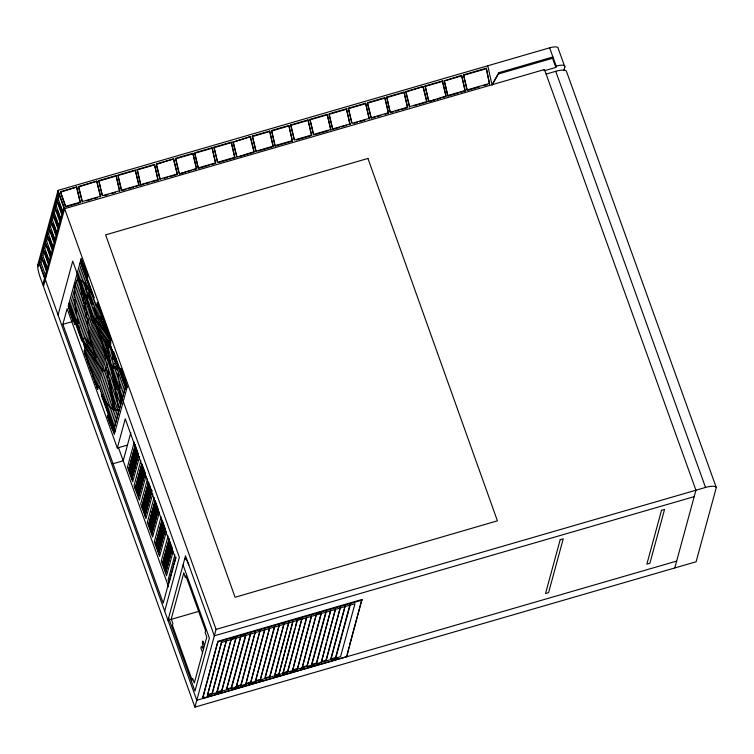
<?xml version="1.0" encoding="UTF-8"?>
<svg xmlns="http://www.w3.org/2000/svg" width="754" height="754" viewBox="0 0 754 754"><rect width="100%" height="100%" fill="white"/><g stroke="black" fill="none" stroke-linecap="round" stroke-linejoin="round"><path stroke-width="1.13" d="M115.06 368.037L111.95 368.932L112.912 367.302L113.288 364.031L115.39 363.419M546.132 74.09L555.726 71.31A12.695 3.817 -19.8 0 1 566.49 71.441L716.3 487.565L696.112 561.768L194.918 707.129L40.169 277.293A10.188 2.008 73.8 0 1 37.841 264.616L58.03 190.413L549.619 47.832A10.188 3.063 -19.8 0 1 558.252 48.576L564.84 66.87L563.926 70.245M39.453 262.91L41.187 256.548L46.456 271.186L44.722 277.538L39.453 262.91L40.895 262.496L42.054 258.254M41.376 255.842L43.11 249.48L48.379 264.117L46.644 270.479L41.376 255.842L42.818 255.427L43.977 251.186M43.298 248.773L45.033 242.411L50.301 257.048L48.567 263.41L43.298 248.773L44.74 248.358L45.9 244.117M45.231 241.704L46.955 235.352L52.224 249.979L50.49 256.341L45.231 241.704L46.663 241.289L47.822 237.048M47.153 234.645L48.878 228.283L54.147 242.911L52.412 249.272L47.153 234.645L48.586 234.221L49.745 229.979M49.076 227.576L50.801 221.214L56.069 235.851L54.345 242.204L49.076 227.576L50.509 227.152L51.668 222.92M50.999 220.507L52.723 214.145L57.992 228.782L56.267 235.144L50.999 220.507L52.431 220.093L53.873 214.786M52.921 213.439L54.646 207.077L59.915 221.714L58.19 228.076L52.921 213.439L54.354 213.024L55.513 208.783M54.844 206.37L56.569 200.008L61.837 214.645L60.113 221.007L54.844 206.37L56.277 205.955L57.719 200.658M56.767 199.31L58.492 192.949L63.76 207.576L62.035 213.938L56.767 199.31L58.199 198.886L59.359 194.645M42.799 284.607L44.533 278.245L39.265 263.617L38.492 266.445L37.841 264.616M43.459 286.435L64.618 208.698L544.482 69.519L695.942 490.213L674.792 567.951M78.652 186.445L78.501 186.983L96.889 181.158L78.652 186.445L82.384 201.525L100.621 196.238L96.889 181.158M58.067 314.974L72.723 261.12L179.358 557.3L164.702 611.145M100.263 187.595L98.802 180.602L116.078 175.597L119.669 191.205L116.078 175.597M117.313 448.008L125.258 418.847L175.437 558.224L163.222 603.096L62.865 324.343L67.134 308.631L117.313 448.008L127.464 445.067M68.802 305.398L69.415 303.146M80.15 263.674L81.281 259.942L82.497 261.12M70.056 305.964L81.366 264.39M100.621 196.238L100.471 196.775L96.738 181.695M71.055 308.744L82.375 267.17M72.054 311.525L83.374 269.951M73.063 314.305L84.373 272.722M74.062 317.076L85.372 275.502M75.061 319.856L86.371 278.283M76.06 322.637L87.37 281.063M77.059 325.417L88.378 283.843M78.058 328.197L89.377 286.624M79.066 330.978L90.376 289.404M80.065 333.758L91.375 292.184M81.064 336.538L92.374 294.965M135.626 186.577L139.009 185.107L135.277 170.027L118.001 175.032L121.582 190.649L118.124 176.643M82.063 339.319L93.373 297.745M83.063 342.09L94.382 300.516M84.062 344.87L95.381 303.297M84.957 353.551L98.19 304.908M138.859 185.635L135.277 170.027M85.805 355.916L99.047 307.274M144.023 184.146L140.781 185.079L137.19 169.471L154.466 164.457L158.057 180.074L154.466 164.457M86.663 358.282L99.896 309.64M87.511 360.648L100.744 312.005M88.359 363.013L101.602 314.371M89.217 365.379L102.45 316.737M90.065 367.745L103.298 319.102M140.781 185.079L137.19 169.471M90.914 370.11L104.156 321.468M91.771 372.476L105.004 323.834M92.619 374.832L105.852 326.199M93.468 377.198L106.71 328.565M94.325 379.564L107.558 330.921M95.174 381.929L108.406 333.287M96.022 384.295L109.264 335.653M156.389 163.901L156.248 164.438L173.665 158.896L156.389 163.901L160.121 178.981L177.397 173.967L173.665 158.896M96.88 386.661L110.112 338.018M99.716 388.348L111.026 346.774M100.744 391.213L112.063 349.639M101.781 394.069L113.091 352.495M102.808 396.924L114.118 355.351M103.835 399.78L115.145 358.207M104.863 402.645L116.173 361.062M105.89 405.501L117.209 363.928M106.917 408.357L118.237 366.783M178.905 172.873L175.588 158.331L192.854 153.326L196.587 168.406L179.169 173.948L185.644 172.072M107.954 411.213L119.264 369.639M108.981 414.069L120.291 372.495M110.009 416.934L121.319 375.36M177.397 173.967L177.247 174.504L173.514 159.424M111.036 419.789L122.346 378.216M112.063 422.645L123.383 381.072M113.091 425.501L124.41 383.927M114.127 428.366L125.437 386.793M193.203 169.876L196.445 168.934L192.854 153.326M209.16 165.249L198.368 168.378L194.777 152.77L212.053 147.756L215.644 163.373L212.053 147.756M130.819 432.73L123.194 460.779L113.043 463.719M217.293 161.733L213.976 147.2L231.252 142.186L234.833 157.803L218.641 162.496M134.24 442.136L127.435 467.131L132.704 481.768L139.509 456.773M128.482 470.053L135.456 444.436M131.78 479.195L138.265 455.35L134.975 446.198M140.866 460.553L134.061 485.548L139.33 500.185L145.824 476.321M135.117 488.469L141.846 463.738L145.145 472.881L138.406 497.612M234.833 157.803L231.252 142.186M233.024 142.167L250.441 136.625L254.173 151.705L236.756 157.247L233.024 142.167L250.441 136.625M147.501 478.969L140.696 503.964L145.965 518.601L152.77 493.606M141.752 506.886L148.481 482.155L151.771 491.297M145.041 516.038L152.016 490.42M154.127 497.395L147.332 522.39L152.6 537.018L159.396 512.023M255.945 151.677L252.364 136.069L269.64 131.055L273.221 146.672L269.64 131.055M148.378 525.312L154.872 501.457L158.161 510.599M151.677 534.454L158.406 509.713M161.111 516.792L154.316 541.787L159.584 556.414L166.38 531.419M155.362 544.708L162.091 519.968L165.39 529.12L158.651 553.851M271.553 130.499L275.144 146.116L271.553 130.499L288.829 125.484L292.42 141.102L276.228 145.795M168.067 536.103L161.262 561.099L166.53 575.736L173.024 551.871M162.317 564.02L169.292 538.403M165.607 573.163L172.336 548.431L169.047 539.289M292.42 141.102L288.829 125.484M294.069 139.471L290.752 124.928L308.028 119.924L311.619 135.532L308.028 119.924M174.89 555.048L168.085 580.043L169.141 582.965L169.377 582.079M169.622 581.193L170.102 579.43M170.338 578.544L170.819 576.782M171.064 575.896L171.544 574.124M172.025 572.361L172.261 571.475M172.506 570.599L172.986 568.827M173.467 567.065L173.703 566.179M174.183 564.407L174.664 562.644M174.909 561.758L175.39 559.996M175.625 559.11L176.106 557.347M167.991 620.297L185.531 555.839L214.325 635.82L694.198 496.641M313.532 134.975L309.951 119.368L327.217 114.354L330.808 129.971L327.217 114.354M339.206 127.53L332.731 129.405L329.14 113.797L346.416 108.783L350.007 124.401L346.416 108.783M351.656 122.761L348.339 108.227L365.615 103.223L369.196 118.83L365.615 103.223M194.918 707.129L216.078 629.392L58.03 190.413M202.572 697.808L217.953 641.277L361.92 599.524L346.736 656.63L202.779 698.383L202.572 697.808L204.824 697.158M202.779 698.383L217.953 641.277M207.454 695.32L221.676 641.748L207.454 695.32L340.554 656.715L354.974 603.718L221.874 642.323M212.044 693.36L226.473 640.353L212.251 693.934L212.044 693.36L207.246 694.754M216.85 691.965L231.271 638.968L217.048 692.54L216.85 691.965L221.648 690.579L235.766 638.704M385.153 114.203L388.395 113.26L384.804 97.652L367.528 102.667L371.26 117.737L388.536 112.732L384.804 97.652M390.044 111.63L386.727 97.096L404.003 92.082L407.584 107.699L404.003 92.082M240.564 637.309L226.445 689.184L231.242 687.789L245.663 634.793M226.652 689.75L240.865 636.178L243.749 635.349M245.87 635.358L231.45 688.364L231.242 687.789M388.395 113.26L388.536 112.732M386.727 97.096L390.308 112.704L393.55 111.771M250.667 633.973L236.247 686.969L250.46 633.398M240.837 685.009L255.267 632.003L241.044 685.574L240.837 685.009L236.04 686.404M405.916 91.526L405.775 92.063L423.192 86.522L405.916 91.526L409.648 106.606L426.924 101.592L423.192 86.522M250.856 664.444L260.064 630.617L245.842 684.189L250.243 666.696M264.861 629.222L250.639 682.794L264.55 630.353M269.659 627.828L255.446 681.399L269.357 628.959M274.663 627.008L260.243 680.014L274.456 626.442M428.432 100.499L425.115 85.965L442.391 80.951L446.123 96.031L428.706 101.573M265.144 676.922L279.253 625.047L265.04 678.619M269.63 676.658L284.06 623.652L269.838 677.224L269.63 676.658L264.833 678.044M426.924 101.592L426.783 102.129L423.051 87.049M287.01 629.024L288.857 622.267L274.635 675.838L279.649 656.093M280.262 653.841L286.397 631.286M293.023 621.051L278.801 674.632L292.712 622.182M442.739 97.502L445.982 96.559L442.391 80.951M297.387 620.419L282.967 673.416L294.729 628.864M295.342 626.612L297.18 619.845M458.696 92.874L447.895 96.003L444.163 80.932L461.589 75.381L465.171 90.998L461.589 75.381M287.557 671.456L301.986 618.459L287.764 672.031L287.557 671.456L282.759 672.851M447.895 96.003L444.313 80.395M297.576 650.89L306.784 617.064L292.561 670.636L296.963 653.153M311.581 615.669L297.359 669.241L311.27 616.8M319.253 613.445L316.378 614.284L302.166 667.856L310.544 635.707M311.157 633.454L316.067 615.405M467.094 90.442L463.503 74.825L486.302 68.218L489.506 83.939L486.302 68.218M321.383 613.454L306.963 666.461L321.176 612.889M311.864 663.369L325.973 611.494M311.76 665.066L326.18 612.069M316.35 663.105L330.77 610.109L316.557 663.68L316.35 663.105L311.553 664.5M326.982 640.287L335.577 608.714L321.355 662.285L326.369 642.54M325.945 660.325L340.374 607.319L326.152 660.89L325.945 660.325L321.147 661.71M330.752 658.93L345.172 605.924L330.949 659.505L330.752 658.93L335.549 657.535L349.969 604.538M350.176 605.104L335.756 658.11L335.549 657.535M492.221 85.032L498.978 72.62L552.908 56.974L552.559 58.265L555.849 67.417L545.199 70.508M348.998 647.007L346.736 656.63M349.611 644.745L361.92 599.524M544.134 70.81L544.482 69.519M555.849 67.417L556.207 66.126L549.619 47.832M60.603 191.686L60.461 192.213L76.729 187.001L60.603 191.686L65.73 206.85L79.198 202.949M76.729 187.001L80.32 202.619L76.588 187.539M108.029 355.728L108.482 354.889M498.978 72.62L491.994 84.75L487.781 65.768M95.598 319.206L96.559 317.575M98.661 181.139L115.937 176.125M117.85 175.569L135.126 170.564M137.049 169.999L154.325 164.994M175.437 158.868L192.713 153.854M194.636 153.298L211.912 148.293M213.825 147.737L231.101 142.723M252.213 136.597L269.489 131.592M271.412 131.036L288.688 126.022M290.61 125.466L307.877 120.451M309.8 119.895L327.076 114.891M346.274 109.321L328.998 114.335L332.731 129.405M348.188 108.765L365.464 103.75M367.387 103.194L384.663 98.19M386.576 97.634L403.852 92.619M424.973 86.493L442.249 81.489M444.163 80.932L461.439 75.918M463.361 75.362L486.16 68.746M498.63 73.911L552.559 58.265M65.871 206.323L80.461 202.091M119.811 190.668L102.535 195.682L98.802 180.602M121.733 190.112L139.009 185.107M140.923 184.551L158.199 179.537M198.509 167.85L215.785 162.836M234.984 157.266L217.708 162.28L213.976 147.2M273.372 146.135L256.096 151.149L252.364 136.069M275.285 145.579L292.561 140.564M311.76 135.004L294.484 140.008L290.752 124.928M330.959 129.434L313.683 134.438L309.951 119.368M332.872 128.877L350.148 123.863M369.347 118.303L352.071 123.307L348.339 108.227M390.459 112.176L407.735 107.162M448.046 95.475L465.322 90.461M489.657 83.402L467.235 89.905L463.503 74.825M86.531 200.818L91.894 199.263M94.033 198.641L97.257 197.708M104.552 195.588L107.794 194.655M112.11 193.401L115.353 192.458M122.666 190.338L125.909 189.395M128.067 188.773L133.467 187.199M146.182 183.514L149.415 182.572M151.582 181.95L156.973 180.385M164.297 178.264L167.529 177.322M169.697 176.7L176.172 174.815M187.812 171.441L191.045 170.498M211.318 164.626L214.56 163.684M239.998 156.304L254.032 152.233L250.3 137.153M258.113 151.054L272.147 146.983M296.501 139.914L310.535 135.843M314.616 134.664L328.65 130.593M341.364 126.908L346.765 125.343M354.078 123.213L357.321 122.28M359.479 121.648L364.879 120.084M372.193 117.963L375.435 117.021M377.594 116.399L380.836 115.456M395.709 111.14L398.951 110.207M401.109 109.575L406.51 108.01M413.823 105.89L417.066 104.947M419.224 104.325L425.699 102.44M429.78 101.262L435.181 99.698M437.339 99.066L440.581 98.133M460.854 92.252L464.096 91.309M468.215 90.112L479.421 86.861M483.908 85.56L487.272 84.589M62.865 324.343L71.884 321.722M97.596 317.274L101.752 316.067M102.261 316.463L98.048 317.688L99.321 318.923M102.591 318.782L99.962 319.545L101.611 322.147M104.278 322.401L102.158 323.014L105.287 329.837M80.018 332.26L81.686 339.093L85.108 338.094M105.692 345.436L107.407 344.936L106.502 341.656M106.38 348.602L108.095 348.103L107.407 344.936M114.08 359.036L116.163 358.433M112.912 367.302L114.674 366.793M109.49 378.385L115.287 410.355L117.85 409.611M170.253 619.637L199.612 611.126M216.078 629.392L705.537 487.433A12.695 3.817 -19.8 0 1 716.3 487.565M218.16 641.842L362.127 600.09M232.232 638.685L234.145 638.129M298.141 619.571L301.025 618.732M245.634 683.614L250.441 682.219M255.238 680.834L260.036 679.439M274.428 675.264L278.594 674.057M292.354 670.061L297.161 668.675M301.958 667.281L306.755 665.886M207.067 696.508L210.441 695.527M214.947 694.217L220.564 692.587M232.939 689.005L238.566 687.375M240.809 686.715L244.183 685.744M248.688 684.434L256.558 682.153M258.811 681.503L262.185 680.523M274.55 676.932L280.177 675.301M282.43 674.651L285.804 673.671M290.299 672.37L295.926 670.74M300.422 669.429L303.796 668.449M308.292 667.149L313.918 665.518M316.171 664.868L319.545 663.888M331.911 660.297L337.538 658.666M676.658 561.089L196.785 700.268L45.325 279.574M79.519 280.12L77.85 279.998A70.735 13.911 73.8 0 0 75.777 282.976M115.287 410.355L116.945 410.487A70.735 13.911 73.8 0 0 118.095 409.347M85.673 284.22L80.848 280.224L84.391 299.772M94.618 318.678L109.255 337.019M91.196 319.677L110.772 344.427M101.696 368.951L103.609 370.808L105.098 370.921L106.239 367.707L106.653 370.007M109.123 406.265L113.948 410.261L108.529 380.355M112.403 350.469L98.859 332.91L102.129 342.307L105.965 358.97M85.824 339.017L91.526 346.416M81.686 339.093L95.947 357.575L90.838 341.43M84.033 346.058L100.989 368.037M86.484 285.003L94.071 297.943M103.345 397.631L108.322 405.473M111.799 428.319L113.515 430.543L126.003 385.077L125.843 382.108M98.039 306.162L100.574 312.58M101.422 314.729L102.685 317.934M106.06 331.807L106.832 333.768M555.726 71.31L705.537 487.433M236.068 637.573L221.855 691.145L221.648 690.579M60.838 193.26L65.73 206.85M84.297 265.644L87.86 275.54M97.756 303.042L111.224 340.431M121.517 369.036L123.1 373.428M58.199 198.886L63.1 212.477M59.142 202.732L62.148 211.092M96.38 306.077L80.367 261.61L69.057 303.183L85.07 347.651M109.999 343.918L126.465 389.648L115.155 431.222L98.689 385.492M56.277 205.955L61.168 219.546M57.596 210.847L60.226 218.16M183.052 564.944L209.395 638.11L194.975 691.116L168.632 617.95M54.354 213.024L59.246 226.615M55.296 216.869L58.303 225.229M135.579 446.33L138.51 454.464M155.107 500.571L158.038 508.705M141.611 464.615L144.9 473.766M148.236 483.041L151.535 492.183M161.856 520.854L165.145 529.996M168.811 540.166L172.1 549.317M134.74 447.084L138.029 456.227M141.366 465.501L144.664 474.643M148.001 483.917L151.29 493.069M154.627 502.343L157.925 511.485M161.61 521.74L164.909 530.882M168.566 541.052L171.855 550.203M52.431 220.093L57.323 233.674M134.495 447.97L137.784 457.113M141.13 466.387L144.419 475.529M147.756 484.803L151.054 493.945M154.391 503.22L157.68 512.371M161.375 522.616L164.664 531.768M168.331 541.938L171.62 551.08M53.751 224.975L56.38 232.298M134.259 448.847L137.548 457.998M140.885 467.273L144.184 476.415M147.52 485.689L150.809 494.831M154.146 504.106L157.445 513.248M161.13 523.502L164.429 532.654M168.085 542.823L171.375 551.966M134.014 449.733L137.303 458.875M140.649 468.149L143.939 477.301M147.275 486.575L150.574 495.717M153.91 504.991L157.2 514.134M160.894 524.388L164.183 533.53M167.85 543.7L171.139 552.852M204.485 645.556L202.835 640.985L202.355 642.747L203.523 649.09L201.393 646.282L200.913 648.054L202.562 652.625M133.778 450.619L137.068 459.761M140.404 469.035L143.694 478.177M147.039 487.452L150.329 496.603M153.665 505.877L156.964 515.02M160.649 525.274L163.948 534.416M167.605 544.586L170.894 553.728M133.533 451.505L136.823 460.647M140.169 469.921L143.458 479.063M146.794 488.338L150.093 497.48M153.43 506.754L156.719 515.906M160.413 526.151L163.703 535.302M167.369 545.472L170.658 554.614M133.298 452.381L136.587 461.533M139.924 470.807L143.213 479.949M146.559 489.223L149.848 498.366M153.185 507.64L156.483 516.782M160.168 527.037L163.467 536.179M167.124 546.358L170.413 555.5M133.053 453.267L136.342 462.409M139.688 471.684L142.977 480.835M146.314 490.1L149.612 499.252M152.949 508.526L156.238 517.668M159.933 527.923L163.222 537.065M166.888 547.234L170.178 556.386M132.817 454.153L136.106 463.295M139.443 472.57L142.732 481.712M146.078 490.986L149.367 500.138M152.704 509.402L156.003 518.554M159.688 528.808L162.987 537.951M166.643 548.12L169.933 557.263M132.572 455.03L135.861 464.181M139.207 473.455L142.497 482.598M145.833 491.872L149.132 501.014M152.468 510.288L155.758 519.431M159.452 529.685L162.741 538.837M166.408 549.006L169.697 558.149M50.509 227.152L55.4 240.743M51.828 232.043L54.458 239.357M132.336 455.916L135.626 465.067M138.962 474.332L142.252 483.484M145.597 492.758L148.887 501.9M152.223 511.174L155.522 520.317M159.207 530.571L162.506 539.713M166.163 549.883L169.452 559.034M132.091 456.801L135.381 465.944M138.727 475.218L142.016 484.36M145.352 493.634L148.651 502.786M151.988 512.06L155.277 521.202M158.971 531.457L162.261 540.599M165.927 550.769L169.216 559.92M131.856 457.687L135.145 466.83M138.482 476.104L141.771 485.246M145.117 494.52L148.406 503.663M151.743 512.937L155.041 522.088M158.726 532.333L162.025 541.485M165.682 551.655L168.971 560.797M131.611 458.564L134.9 467.716M138.246 476.99L141.535 486.132M144.872 495.406L148.17 504.549M151.507 513.823L154.796 522.965M158.491 533.219L161.78 542.371M165.446 552.541L168.736 561.683M131.375 459.45L134.664 468.592M138.001 477.866L141.29 487.018M144.636 496.292L147.925 505.434M151.262 514.709L154.561 523.851M158.246 534.105L161.544 543.248M165.201 553.417L168.491 562.569M131.13 460.336L134.419 469.478M137.765 478.752L141.055 487.895M144.391 497.169L147.69 506.32M151.026 515.595L154.316 524.737M158.01 534.991L161.299 544.134M164.966 554.303L168.255 563.445M130.894 461.222L134.184 470.364M137.52 479.638L140.81 488.781M144.155 498.055L147.445 507.197M150.781 516.471L154.08 525.623M157.765 535.868L161.064 545.019M164.721 555.189L168.01 564.331M48.586 234.221L53.1 246.765M130.649 462.098L133.939 471.25M137.285 480.524L140.574 489.666M143.91 498.941L147.2 508.083M150.546 517.357L153.835 526.499M157.529 536.754L160.819 545.896M164.485 556.075L167.774 565.217M49.528 238.066L52.158 245.38M130.414 462.984L133.703 472.127M137.04 481.401L140.329 490.552M143.675 499.817L146.964 508.969M150.3 518.243L153.599 527.385M157.284 537.64L160.583 546.782M164.24 556.952L167.529 566.103M130.169 463.87L133.458 473.012M136.804 482.287L140.093 491.429M143.43 500.703L146.719 509.855M150.065 519.12L153.354 528.271M157.049 538.526L160.338 547.668M164.004 557.837L167.294 566.98M129.933 464.747L133.222 473.898M136.559 483.173L139.848 492.315M143.194 501.589L146.483 510.731M149.82 520.006L153.119 529.148M156.804 539.402L160.102 548.554M163.759 558.723L167.049 567.866M129.688 465.633L132.977 474.784M136.323 484.049L139.613 493.201M142.949 502.475L146.238 511.617M149.584 520.891L152.873 530.034M156.568 540.288L159.857 549.43M163.524 559.6L166.813 568.752M129.443 466.519L132.742 475.661M136.078 484.935L139.367 494.077M142.713 503.352L146.003 512.503M149.339 521.777L152.638 530.92M156.323 541.174L159.622 550.316M163.279 560.486L166.568 569.638M129.207 467.405L132.497 476.547M135.843 485.821L139.132 494.963M142.468 504.238L145.758 513.38M149.103 522.654L152.393 531.806M156.087 542.051L159.377 551.202M163.043 561.372L166.332 570.514M128.962 468.281L132.261 477.433M135.597 486.707L138.887 495.849M142.233 505.123L145.522 514.266M148.858 523.54L152.157 532.682M155.842 542.937L159.141 552.088M162.798 562.258L166.087 571.4M46.663 241.289L51.555 254.88M128.727 469.167L132.016 478.309M135.362 487.584L138.651 496.735M141.988 506.009L145.277 515.152M148.623 524.426L151.912 533.568M155.607 543.822L158.896 552.965M162.562 563.134L165.852 572.286M47.983 246.181L50.612 253.495M73.279 321.449L69.651 311.242L68.718 306.115M84.768 353.353L85.56 355.549M86.352 357.745L87.144 359.95M87.935 362.146L88.727 364.342M90.31 368.744L91.102 370.949M93.081 376.444L93.873 378.649M94.665 380.845L95.852 384.144M97.04 387.443L97.831 389.648M107.332 416.038L110.904 425.944M118.416 447.499L168.594 586.876M44.74 248.358L49.255 260.903M45.683 252.204L48.313 259.517M42.818 255.427L47.709 269.008M44.128 260.309L46.767 267.632M40.895 262.496L45.787 276.077M103.958 321.147L105.777 326.689M106.512 328.914L109.424 337.783M125.155 379.243L125.55 380.704M109.716 338.866L110.895 343.183M113.119 351.392L115.711 362.617M105.862 342.439L108.774 354.55L118.293 407.085M84.787 350.544L85.372 352.702A66.889 13.157 73.8 0 0 89.33 365.03M425.115 85.965L428.847 101.036M406.038 93.138L409.507 107.143M367.65 104.278L371.119 118.274M233.165 141.629L236.897 156.709M194.9 154.382L198.368 168.378M175.588 158.331L179.32 173.411M156.512 165.512L159.98 179.518M100.791 189.754L102.129 195.135M78.774 188.057L82.233 202.063M116.418 365.907L117.351 370.308M111.281 349.225L111.969 352.467M89.453 334.946L90.603 340.346M77.21 319.074L78.152 323.475M78.614 325.671L79.556 330.063M106.587 362.391L107.417 366.962M108.039 370.384L108.868 374.955M107.068 372.306L108.114 378.056M84.9 282.684L86.569 291.883M86.993 294.183L87.822 298.782M88.444 302.231L89.283 306.831M89.698 309.131L91.573 319.479M84.816 302.071L85.852 307.821M86.267 310.12L87.106 314.729M87.728 318.179L88.567 322.778M79.726 281.27L82.205 294.974M82.62 297.255L83.656 302.967M84.071 305.247L84.9 309.819M85.522 313.24L86.352 317.811M86.974 321.242L87.794 325.803M88.209 328.094L89.245 333.805M108.095 348.103L108.519 350.94M117.916 373.664L118.736 379.319M119.066 381.581L119.726 386.105A70.735 13.911 73.8 0 1 119.952 388.498M112.205 353.551L113.043 359.338M76.55 314.559L75.07 304.38A70.735 13.911 73.8 0 1 74.665 299.677M556.207 66.126A10.188 3.063 -19.8 0 1 564.84 66.87M184.57 559.374A10.188 2.008 73.8 0 1 188.83 564.991M152.864 509.647A1.621 1.517 13.8 0 1 151.083 512.098M134.58 471.589A1.621 1.517 13.8 0 1 134.523 470.807M151.969 511.646A1.621 1.517 13.8 0 1 151.771 514.435M135.07 468.583A1.621 1.517 13.8 0 1 135.437 467.885M97.096 315.841A68.605 13.487 73.8 0 1 93.722 307.509M92.619 304.588A68.605 13.487 73.8 0 1 89.735 296.482M89.377 295.445A68.605 13.487 73.8 0 1 88.341 292.307M87.323 289.131A68.605 13.487 73.8 0 1 86.333 285.926M111.978 369.413A70.659 13.892 73.8 0 1 113.185 374.71M113.411 375.756A70.659 13.892 73.8 0 1 114.674 381.929M115.239 384.936A70.659 13.892 73.8 0 1 116.069 389.809M116.634 393.55A70.659 13.892 73.8 0 1 117.209 398.027M120.131 390.808A70.735 13.911 73.8 0 1 120.065 402.674M116.936 397.462A71.536 17.474 -74.6 0 1 116.568 392.872M102.487 371.166A69.896 27.596 -86.8 0 1 102.233 369.206M102.93 370.327A71.413 14.043 73.8 0 1 102.487 371.156M102.29 317.707A68.916 13.553 73.8 0 1 101.715 315.558M115.55 366.538A73.572 14.467 73.8 0 1 116.719 369.253M74.542 297.472A70.735 13.911 73.8 0 1 75.409 284.145M102.723 396.642A66.889 13.157 73.8 0 1 101.253 393.88M98.256 387.679A66.889 13.157 73.8 0 1 95.485 381.326M94.627 379.243A66.889 13.157 73.8 0 1 90.084 367.198M90.65 302.806A72.808 39.001 78.6 0 1 91.554 299.404M68.463 305.361L68.218 306.247L74.806 324.54L75.051 323.654L68.463 305.361M68.944 303.598L68.699 304.484L81.875 341.062L82.111 340.177L68.944 303.598M80.725 260.309L80.48 261.195L93.656 297.773L93.892 296.897L80.725 260.309M81.206 258.547L80.961 259.433L87.549 277.717L87.784 276.841L81.206 258.547M97.341 302.543L84.109 351.185L97.728 389.026L110.961 340.384L97.341 302.543M101.865 395.049L101.63 395.935L114.796 432.523L115.042 431.637L101.865 395.049M113.647 351.769L113.411 352.646L126.578 389.234L126.823 388.348L113.647 351.769M107.973 415.115L107.737 415.991L114.316 434.285L114.561 433.399L107.973 415.115M120.715 368.291L120.47 369.177L127.058 387.462L127.303 386.585L120.715 368.291M183.74 573.049L171.243 618.987L172.892 623.558L172.412 625.33L192.166 680.202L192.647 678.43L194.287 683.001L206.794 637.073L205.145 632.493L205.625 630.73L185.87 575.858L185.39 577.621L183.74 573.049M560.194 539.685L545.538 593.539L548.582 592.653L563.238 538.808L560.194 539.685M661.512 510.298L646.857 564.152L649.901 563.266L664.557 509.421L661.512 510.298M367.933 158.444L105.617 234.89L235.097 597.272L497.414 520.826L367.933 158.444M83.1 266.332L82.931 266.171A2.403 0.471 73.8 0 0 82.714 266.991L84.005 270.601A2.403 0.471 73.8 0 0 84.231 269.772L83.1 266.332M71.272 309.809L71.112 309.649A2.403 0.471 73.8 0 0 70.885 310.469L72.177 314.069A2.403 0.471 73.8 0 0 72.403 313.249L71.272 309.809M122.789 376.566L122.619 376.406A2.403 0.471 73.8 0 0 122.393 377.226L123.694 380.836A2.403 0.471 73.8 0 0 123.92 380.016L122.789 376.566M110.961 420.035L110.791 419.874A2.403 0.471 73.8 0 0 110.565 420.694L111.865 424.304A2.403 0.471 73.8 0 0 112.092 423.484L110.961 420.035"/></g></svg>
